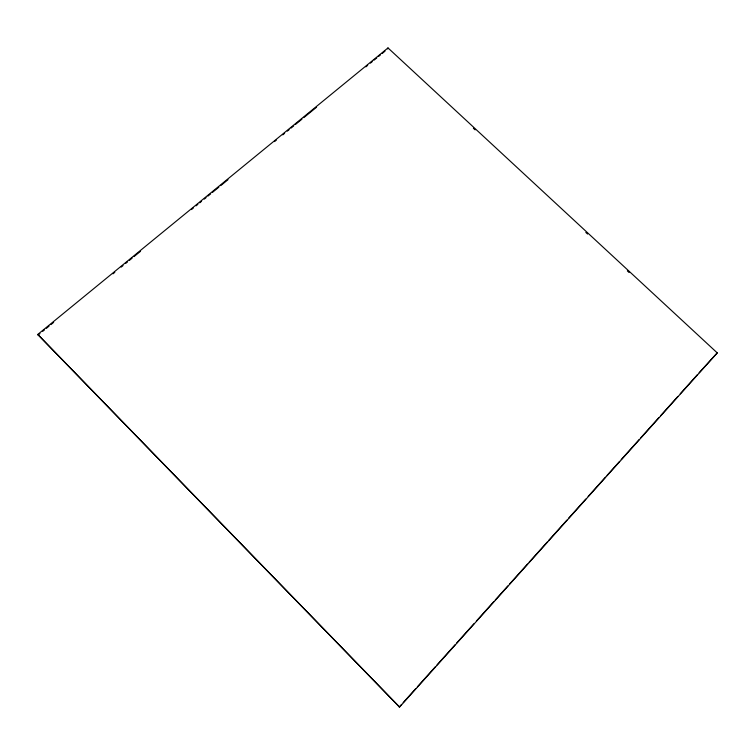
<?xml version="1.0" encoding="UTF-8"?>
<svg xmlns="http://www.w3.org/2000/svg" width="755" height="755" viewBox="0 0 755 755"><rect width="100%" height="100%" fill="white"/><g stroke="black" fill="none" stroke-linecap="round" stroke-linejoin="round"><path stroke-width="1.13" d="M387.759 48.933L387.995 47.924L717.25 352.896L399.555 707.076L37.75 334.456L387.995 47.924M399.244 707.01L401.603 704.377M403.179 702.622L415.769 688.588M417.345 686.833L435.446 666.656M437.022 664.9L455.123 644.723M456.7 642.967L474.017 623.668M476.377 621.035L493.695 601.735M495.261 599.98L507.86 585.937M509.436 584.181L527.537 564.004M529.113 562.248L547.215 542.071M548.791 540.316L566.892 520.138M568.468 518.383L585.786 499.083M588.145 496.45L605.463 477.151M607.029 475.395L619.628 461.352M621.205 459.597L639.306 439.419M640.882 437.664L658.983 417.487M660.559 415.731L677.877 396.432M680.236 393.799L697.554 374.499M699.121 372.743L717.25 352.896M38.127 335.088L39.949 333.597M42.695 331.351L44.517 329.859M46.348 328.359L49.084 326.122M50.906 324.631L53.643 322.385M112.986 273.82L114.807 272.329M121.196 267.1L123.027 265.6M125.764 263.363L127.586 261.872M129.416 260.371L132.153 258.135M133.984 256.634L140.373 251.406M191.496 209.569L193.318 208.069M196.055 205.832L197.886 204.341M199.707 202.84L201.538 201.349M204.275 199.103L206.096 197.612M207.927 196.121L210.664 193.875M212.485 192.383L218.874 187.155M220.705 185.654L228.01 179.681M274.565 141.581L276.387 140.081M282.776 134.852L284.607 133.361M287.344 131.115L289.174 129.624M290.996 128.133L293.733 125.887M295.564 124.396L301.953 119.167M303.774 117.667L316.553 107.21M365.854 66.865L367.676 65.374M370.412 63.127L372.243 61.636M374.065 60.136L376.811 57.899M378.632 56.408L380.454 54.907M382.285 53.416L385.022 51.17M473.394 128.265L475.121 129.869M585.833 232.436L587.56 234.041M627.348 270.903L629.085 272.508M37.75 334.456L399.555 707.076"/></g></svg>
